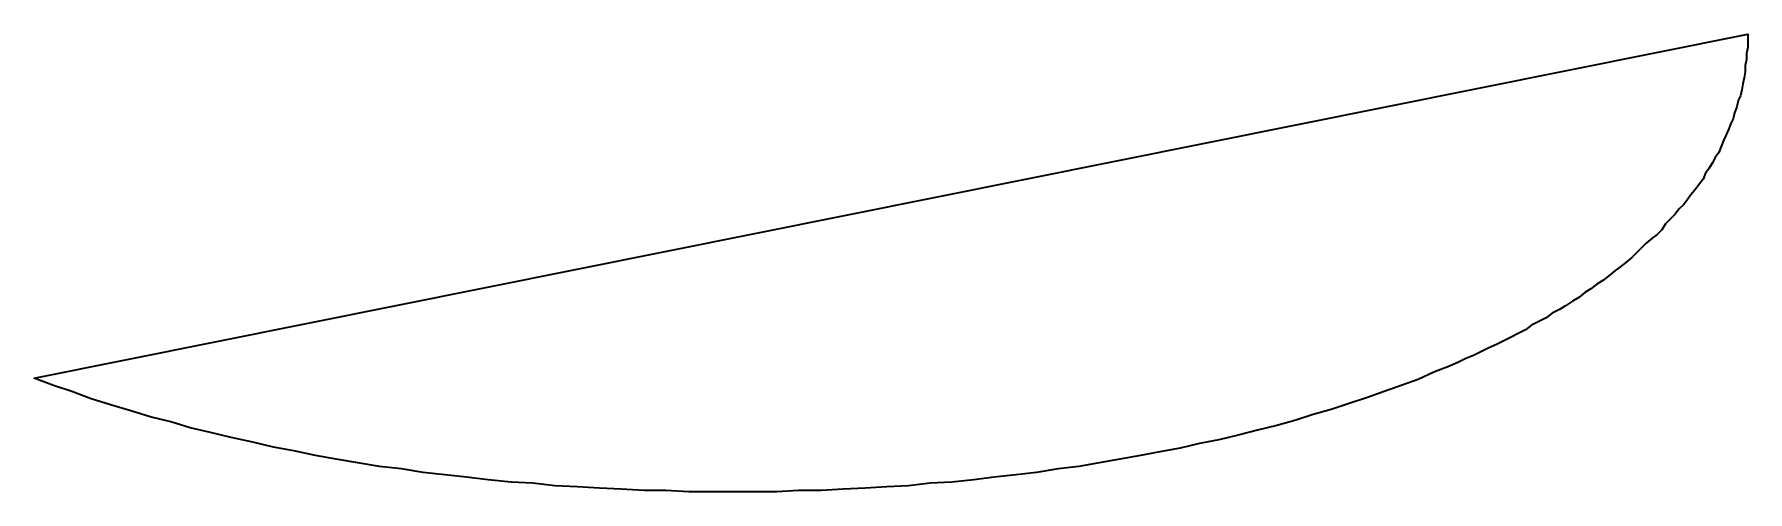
# Model space of a CAD drawing. Header units: centimetres. Extents: x -20 to 20, y -58 to 58.
# Drawn here: x -7.778 to -4.231, y 9.054 to 10.001 of the extents above; entities that cross this region are included whole.
import ezdxf

# ---------------------------------------------------------------- set-up
doc = ezdxf.new("R2010")
doc.units = ezdxf.units.CM
doc.header["$MEASUREMENT"] = 0
doc.layers.add('Layer 1', color=7, linetype='Continuous')

msp = doc.modelspace()

# ---------------------------------------------------------------- linework, layer by layer
at = {"layer": 'Layer 1', "color": 242, "lineweight": 35}
msp.add_open_spline([(-7.77833, 9.28878), (-7.77833, 9.28878), (-7.77833, 9.28878), (-7.77833, 9.28878), (-7.77833, 9.28878), (-7.77833, 9.28878), (-7.75834, 9.28127), (-7.75834, 9.28127), (-7.75834, 9.28127), (-7.75834, 9.28127), (-7.73833, 9.27377), (-7.73833, 9.27377), (-7.73833, 9.27377), (-7.73833, 9.27377), (-7.70083, 9.26127), (-7.70083, 9.26127), (-7.70083, 9.26127), (-7.70083, 9.26127), (-7.66083, 9.24627), (-7.66083, 9.24627), (-7.66083, 9.24627), (-7.66083, 9.24627), (-7.62082, 9.23377), (-7.62082, 9.23377), (-7.62082, 9.23377), (-7.62082, 9.23377), (-7.57833, 9.22127), (-7.57833, 9.22127), (-7.57833, 9.22127), (-7.57833, 9.22127), (-7.53834, 9.20877), (-7.53834, 9.20877), (-7.53834, 9.20877), (-7.53834, 9.20877), (-7.49582, 9.19876), (-7.49582, 9.19876), (-7.49582, 9.19876), (-7.49582, 9.19876), (-7.45584, 9.18626), (-7.45584, 9.18626), (-7.45584, 9.18626), (-7.45584, 9.18626), (-7.41332, 9.17626), (-7.41332, 9.17626), (-7.41332, 9.17626), (-7.41332, 9.17626), (-7.37084, 9.16628), (-7.37084, 9.16628), (-7.37084, 9.16628), (-7.37084, 9.16628), (-7.32583, 9.15628), (-7.32583, 9.15628), (-7.32583, 9.15628), (-7.32583, 9.15628), (-7.28333, 9.14628), (-7.28333, 9.14628), (-7.28333, 9.14628), (-7.28333, 9.14628), (-7.24083, 9.13878), (-7.24083, 9.13878), (-7.24083, 9.13878), (-7.24083, 9.13878), (-7.19584, 9.12878), (-7.19584, 9.12878), (-7.19584, 9.12878), (-7.19584, 9.12878), (-7.15333, 9.12127), (-7.15333, 9.12127), (-7.15333, 9.12127), (-7.15333, 9.12127), (-7.10834, 9.11377), (-7.10834, 9.11377), (-7.10834, 9.11377), (-7.10834, 9.11377), (-7.06334, 9.10627), (-7.06334, 9.10627), (-7.06334, 9.10627), (-7.06334, 9.10627), (-7.01833, 9.10127), (-7.01833, 9.10127), (-7.01833, 9.10127), (-7.01833, 9.10127), (-6.97334, 9.09377), (-6.97334, 9.09377), (-6.97334, 9.09377), (-6.97334, 9.09377), (-6.92833, 9.08877), (-6.92833, 9.08877), (-6.92833, 9.08877), (-6.92833, 9.08877), (-6.88334, 9.08377), (-6.88334, 9.08377), (-6.88334, 9.08377), (-6.88334, 9.08377), (-6.83832, 9.07877), (-6.83832, 9.07877), (-6.83832, 9.07877), (-6.83832, 9.07877), (-6.79084, 9.07377), (-6.79084, 9.07377), (-6.79084, 9.07377), (-6.79084, 9.07377), (-6.74584, 9.07127), (-6.74584, 9.07127), (-6.74584, 9.07127), (-6.74584, 9.07127), (-6.70083, 9.06627), (-6.70083, 9.06627), (-6.70083, 9.06627), (-6.70083, 9.06627), (-6.65333, 9.06377), (-6.65333, 9.06377), (-6.65333, 9.06377), (-6.65333, 9.06377), (-6.60832, 9.06127), (-6.60832, 9.06127), (-6.60832, 9.06127), (-6.60832, 9.06127), (-6.56333, 9.05877), (-6.56333, 9.05877), (-6.56333, 9.05877), (-6.56333, 9.05877), (-6.51582, 9.05627), (-6.51582, 9.05627), (-6.51582, 9.05627), (-6.51582, 9.05627), (-6.47083, 9.05627), (-6.47083, 9.05627), (-6.47083, 9.05627), (-6.47083, 9.05627), (-6.42334, 9.05377), (-6.42334, 9.05377), (-6.42334, 9.05377), (-6.42334, 9.05377), (-6.37833, 9.05377), (-6.37833, 9.05377), (-6.37833, 9.05377), (-6.37833, 9.05377), (-6.33334, 9.05377), (-6.33334, 9.05377), (-6.33334, 9.05377), (-6.33334, 9.05377), (-6.28582, 9.05377), (-6.28582, 9.05377), (-6.28582, 9.05377), (-6.28582, 9.05377), (-6.24083, 9.05377), (-6.24083, 9.05377), (-6.24083, 9.05377), (-6.24083, 9.05377), (-6.19582, 9.05627), (-6.19582, 9.05627), (-6.19582, 9.05627), (-6.19582, 9.05627), (-6.14832, 9.05627), (-6.14832, 9.05627), (-6.14832, 9.05627), (-6.14832, 9.05627), (-6.10333, 9.05877), (-6.10333, 9.05877), (-6.10333, 9.05877), (-6.10333, 9.05877), (-6.05832, 9.06127), (-6.05832, 9.06127), (-6.05832, 9.06127), (-6.05832, 9.06127), (-6.01333, 9.06377), (-6.01333, 9.06377), (-6.01333, 9.06377), (-6.01333, 9.06377), (-5.96832, 9.06627), (-5.96832, 9.06627), (-5.96832, 9.06627), (-5.96832, 9.06627), (-5.92333, 9.07127), (-5.92333, 9.07127), (-5.92333, 9.07127), (-5.92333, 9.07127), (-5.87832, 9.07377), (-5.87832, 9.07377), (-5.87832, 9.07377), (-5.87832, 9.07377), (-5.83333, 9.07877), (-5.83333, 9.07877), (-5.83333, 9.07877), (-5.83333, 9.07877), (-5.79083, 9.08377), (-5.79083, 9.08377), (-5.79083, 9.08377), (-5.79083, 9.08377), (-5.74582, 9.08877), (-5.74582, 9.08877), (-5.74582, 9.08877), (-5.74582, 9.08877), (-5.70334, 9.09377), (-5.70334, 9.09377), (-5.70334, 9.09377), (-5.70334, 9.09377), (-5.65832, 9.10127), (-5.65832, 9.10127), (-5.65832, 9.10127), (-5.65832, 9.10127), (-5.61583, 9.10627), (-5.61583, 9.10627), (-5.61583, 9.10627), (-5.61583, 9.10627), (-5.57332, 9.11377), (-5.57332, 9.11377), (-5.57332, 9.11377), (-5.57332, 9.11377), (-5.53084, 9.12127), (-5.53084, 9.12127), (-5.53084, 9.12127), (-5.53084, 9.12127), (-5.48832, 9.12878), (-5.48832, 9.12878), (-5.48832, 9.12878), (-5.48832, 9.12878), (-5.44833, 9.13628), (-5.44833, 9.13628), (-5.44833, 9.13628), (-5.44833, 9.13628), (-5.40583, 9.14378), (-5.40583, 9.14378), (-5.40583, 9.14378), (-5.40583, 9.14378), (-5.36584, 9.15378), (-5.36584, 9.15378), (-5.36584, 9.15378), (-5.36584, 9.15378), (-5.32582, 9.16128), (-5.32582, 9.16128), (-5.32582, 9.16128), (-5.32582, 9.16128), (-5.28583, 9.17128), (-5.28583, 9.17128), (-5.28583, 9.17128), (-5.28583, 9.17128), (-5.24582, 9.18126), (-5.24582, 9.18126), (-5.24582, 9.18126), (-5.24582, 9.18126), (-5.20583, 9.19126), (-5.20583, 9.19126), (-5.20583, 9.19126), (-5.20583, 9.19126), (-5.16833, 9.20126), (-5.16833, 9.20126), (-5.16833, 9.20126), (-5.16833, 9.20126), (-5.13083, 9.21377), (-5.13083, 9.21377), (-5.13083, 9.21377), (-5.13083, 9.21377), (-5.09333, 9.22377), (-5.09333, 9.22377), (-5.09333, 9.22377), (-5.09333, 9.22377), (-5.05583, 9.23627), (-5.05583, 9.23627), (-5.05583, 9.23627), (-5.05583, 9.23627), (-5.01832, 9.24877), (-5.01832, 9.24877), (-5.01832, 9.24877), (-5.01832, 9.24877), (-4.98333, 9.26127), (-4.98333, 9.26127), (-4.98333, 9.26127), (-4.98333, 9.26127), (-4.94832, 9.27377), (-4.94832, 9.27377), (-4.94832, 9.27377), (-4.94832, 9.27377), (-4.91333, 9.28628), (-4.91333, 9.28628), (-4.91333, 9.28628), (-4.91333, 9.28628), (-4.88083, 9.30128), (-4.88083, 9.30128), (-4.88083, 9.30128), (-4.88083, 9.30128), (-4.84832, 9.31378), (-4.84832, 9.31378), (-4.84832, 9.31378), (-4.84832, 9.31378), (-4.83084, 9.32128), (-4.83084, 9.32128), (-4.83084, 9.32128), (-4.83084, 9.32128), (-4.81584, 9.32878), (-4.81584, 9.32878), (-4.81584, 9.32878), (-4.81584, 9.32878), (-4.79832, 9.33626), (-4.79832, 9.33626), (-4.79832, 9.33626), (-4.79832, 9.33626), (-4.78332, 9.34376), (-4.78332, 9.34376), (-4.78332, 9.34376), (-4.78332, 9.34376), (-4.76832, 9.35126), (-4.76832, 9.35126), (-4.76832, 9.35126), (-4.76832, 9.35126), (-4.75084, 9.35876), (-4.75084, 9.35876), (-4.75084, 9.35876), (-4.75084, 9.35876), (-4.73584, 9.36627), (-4.73584, 9.36627), (-4.73584, 9.36627), (-4.73584, 9.36627), (-4.72083, 9.37377), (-4.72083, 9.37377), (-4.72083, 9.37377), (-4.72083, 9.37377), (-4.70582, 9.38127), (-4.70582, 9.38127), (-4.70582, 9.38127), (-4.70582, 9.38127), (-4.69082, 9.38877), (-4.69082, 9.38877), (-4.69082, 9.38877), (-4.69082, 9.38877), (-4.67833, 9.39877), (-4.67833, 9.39877), (-4.67833, 9.39877), (-4.67833, 9.39877), (-4.66333, 9.40627), (-4.66333, 9.40627), (-4.66333, 9.40627), (-4.66333, 9.40627), (-4.64833, 9.41377), (-4.64833, 9.41377), (-4.64833, 9.41377), (-4.64833, 9.41377), (-4.63582, 9.42377), (-4.63582, 9.42377), (-4.63582, 9.42377), (-4.63582, 9.42377), (-4.62082, 9.43127), (-4.62082, 9.43127), (-4.62082, 9.43127), (-4.62082, 9.43127), (-4.60832, 9.43877), (-4.60832, 9.43877), (-4.60832, 9.43877), (-4.60832, 9.43877), (-4.59334, 9.44878), (-4.59334, 9.44878), (-4.59334, 9.44878), (-4.59334, 9.44878), (-4.58083, 9.45628), (-4.58083, 9.45628), (-4.58083, 9.45628), (-4.58083, 9.45628), (-4.56834, 9.46628), (-4.56834, 9.46628), (-4.56834, 9.46628), (-4.56834, 9.46628), (-4.55582, 9.47378), (-4.55582, 9.47378), (-4.55582, 9.47378), (-4.55582, 9.47378), (-4.54333, 9.48378), (-4.54333, 9.48378), (-4.54333, 9.48378), (-4.54333, 9.48378), (-4.53082, 9.49126), (-4.53082, 9.49126), (-4.53082, 9.49126), (-4.53082, 9.49126), (-4.51834, 9.50126), (-4.51834, 9.50126), (-4.51834, 9.50126), (-4.51834, 9.50126), (-4.50583, 9.51126), (-4.50583, 9.51126), (-4.50583, 9.51126), (-4.50583, 9.51126), (-4.49583, 9.51876), (-4.49583, 9.51876), (-4.49583, 9.51876), (-4.49583, 9.51876), (-4.48333, 9.52877), (-4.48333, 9.52877), (-4.48333, 9.52877), (-4.48333, 9.52877), (-4.47082, 9.53877), (-4.47082, 9.53877), (-4.47082, 9.53877), (-4.47082, 9.53877), (-4.46082, 9.54877), (-4.46082, 9.54877), (-4.46082, 9.54877), (-4.46082, 9.54877), (-4.45082, 9.55877), (-4.45082, 9.55877), (-4.45082, 9.55877), (-4.45082, 9.55877), (-4.44083, 9.56877), (-4.44083, 9.56877), (-4.44083, 9.56877), (-4.44083, 9.56877), (-4.42834, 9.57877), (-4.42834, 9.57877), (-4.42834, 9.57877), (-4.42834, 9.57877), (-4.41834, 9.58627), (-4.41834, 9.58627), (-4.41834, 9.58627), (-4.41834, 9.58627), (-4.40834, 9.59627), (-4.40834, 9.59627), (-4.40834, 9.59627), (-4.40834, 9.59627), (-4.40082, 9.60878), (-4.40082, 9.60878), (-4.40082, 9.60878), (-4.40082, 9.60878), (-4.39082, 9.61878), (-4.39082, 9.61878), (-4.39082, 9.61878), (-4.39082, 9.61878), (-4.38082, 9.62878), (-4.38082, 9.62878), (-4.38082, 9.62878), (-4.38082, 9.62878), (-4.37333, 9.63878), (-4.37333, 9.63878), (-4.37333, 9.63878), (-4.37333, 9.63878), (-4.36332, 9.64876), (-4.36332, 9.64876), (-4.36332, 9.64876), (-4.36332, 9.64876), (-4.35583, 9.65876), (-4.35583, 9.65876), (-4.35583, 9.65876), (-4.35583, 9.65876), (-4.34833, 9.66876), (-4.34833, 9.66876), (-4.34833, 9.66876), (-4.34833, 9.66876), (-4.33833, 9.68126), (-4.33833, 9.68126), (-4.33833, 9.68126), (-4.33833, 9.68126), (-4.33083, 9.69127), (-4.33083, 9.69127), (-4.33083, 9.69127), (-4.33083, 9.69127), (-4.32332, 9.70127), (-4.32332, 9.70127), (-4.32332, 9.70127), (-4.32332, 9.70127), (-4.31832, 9.71377), (-4.31832, 9.71377), (-4.31832, 9.71377), (-4.31832, 9.71377), (-4.31082, 9.72377), (-4.31082, 9.72377), (-4.31082, 9.72377), (-4.31082, 9.72377), (-4.30332, 9.73627), (-4.30332, 9.73627), (-4.30332, 9.73627), (-4.30332, 9.73627), (-4.29832, 9.74627), (-4.29832, 9.74627), (-4.29832, 9.74627), (-4.29832, 9.74627), (-4.29082, 9.75627), (-4.29082, 9.75627), (-4.29082, 9.75627), (-4.29082, 9.75627), (-4.28583, 9.76878), (-4.28583, 9.76878), (-4.28583, 9.76878), (-4.28583, 9.76878), (-4.28083, 9.78128), (-4.28083, 9.78128), (-4.28083, 9.78128), (-4.28083, 9.78128), (-4.27584, 9.79128), (-4.27584, 9.79128), (-4.27584, 9.79128), (-4.27584, 9.79128), (-4.27084, 9.80376), (-4.27084, 9.80376), (-4.27084, 9.80376), (-4.27084, 9.80376), (-4.26584, 9.81626), (-4.26584, 9.81626), (-4.26584, 9.81626), (-4.26584, 9.81626), (-4.26084, 9.82626), (-4.26084, 9.82626), (-4.26084, 9.82626), (-4.26084, 9.82626), (-4.25833, 9.83876), (-4.25833, 9.83876), (-4.25833, 9.83876), (-4.25833, 9.83876), (-4.25333, 9.85127), (-4.25333, 9.85127), (-4.25333, 9.85127), (-4.25333, 9.85127), (-4.25084, 9.86377), (-4.25084, 9.86377), (-4.25084, 9.86377), (-4.25084, 9.86377), (-4.24583, 9.87377), (-4.24583, 9.87377), (-4.24583, 9.87377), (-4.24583, 9.87377), (-4.24332, 9.88627), (-4.24332, 9.88627), (-4.24332, 9.88627), (-4.24332, 9.88627), (-4.24083, 9.89877), (-4.24083, 9.89877), (-4.24083, 9.89877), (-4.24083, 9.89877), (-4.23832, 9.91127), (-4.23832, 9.91127), (-4.23832, 9.91127), (-4.23832, 9.91127), (-4.23583, 9.92378), (-4.23583, 9.92378), (-4.23583, 9.92378), (-4.23583, 9.92378), (-4.23583, 9.93628), (-4.23583, 9.93628), (-4.23583, 9.93628), (-4.23583, 9.93628), (-4.23332, 9.94878), (-4.23332, 9.94878), (-4.23332, 9.94878), (-4.23332, 9.94878), (-4.23332, 9.96126), (-4.23332, 9.96126), (-4.23332, 9.96126), (-4.23332, 9.96126), (-4.23083, 9.97376), (-4.23083, 9.97376), (-4.23083, 9.97376), (-4.23083, 9.97376), (-4.23083, 9.98626), (-4.23083, 9.98626), (-4.23083, 9.98626), (-4.23083, 9.98626), (-4.23083, 10.00127), (-4.23083, 10.00127), (-4.23083, 10.00127), (-4.23083, 10.00127), (-7.77833, 9.28878), (-7.77833, 9.28878)], degree=3, knots=[0, 0, 0, 0, 0.0070922, 0.0070922, 0.0070922, 0.0070922, 0.0141844, 0.0141844, 0.0141844, 0.0141844, 0.0212766, 0.0212766, 0.0212766, 0.0212766, 0.0283688, 0.0283688, 0.0283688, 0.0283688, 0.035461, 0.035461, 0.035461, 0.035461, 0.0425532, 0.0425532, 0.0425532, 0.0425532, 0.0496454, 0.0496454, 0.0496454, 0.0496454, 0.0567376, 0.0567376, 0.0567376, 0.0567376, 0.0638298, 0.0638298, 0.0638298, 0.0638298, 0.070922, 0.070922, 0.070922, 0.070922, 0.0780142, 0.0780142, 0.0780142, 0.0780142, 0.0851064, 0.0851064, 0.0851064, 0.0851064, 0.0921986, 0.0921986, 0.0921986, 0.0921986, 0.0992908, 0.0992908, 0.0992908, 0.0992908, 0.106383, 0.106383, 0.106383, 0.106383, 0.1134752, 0.1134752, 0.1134752, 0.1134752, 0.1205674, 0.1205674, 0.1205674, 0.1205674, 0.1276596, 0.1276596, 0.1276596, 0.1276596, 0.1347518, 0.1347518, 0.1347518, 0.1347518, 0.141844, 0.141844, 0.141844, 0.141844, 0.1489362, 0.1489362, 0.1489362, 0.1489362, 0.1560284, 0.1560284, 0.1560284, 0.1560284, 0.1631206, 0.1631206, 0.1631206, 0.1631206, 0.1702128, 0.1702128, 0.1702128, 0.1702128, 0.177305, 0.177305, 0.177305, 0.177305, 0.1843972, 0.1843972, 0.1843972, 0.1843972, 0.1914894, 0.1914894, 0.1914894, 0.1914894, 0.1985816, 0.1985816, 0.1985816, 0.1985816, 0.2056738, 0.2056738, 0.2056738, 0.2056738, 0.212766, 0.212766, 0.212766, 0.212766, 0.2198582, 0.2198582, 0.2198582, 0.2198582, 0.2269504, 0.2269504, 0.2269504, 0.2269504, 0.2340426, 0.2340426, 0.2340426, 0.2340426, 0.2411348, 0.2411348, 0.2411348, 0.2411348, 0.248227, 0.248227, 0.248227, 0.248227, 0.2553191, 0.2553191, 0.2553191, 0.2553191, 0.2624113, 0.2624113, 0.2624113, 0.2624113, 0.2695035, 0.2695035, 0.2695035, 0.2695035, 0.2765957, 0.2765957, 0.2765957, 0.2765957, 0.2836879, 0.2836879, 0.2836879, 0.2836879, 0.2907801, 0.2907801, 0.2907801, 0.2907801, 0.2978723, 0.2978723, 0.2978723, 0.2978723, 0.3049645, 0.3049645, 0.3049645, 0.3049645, 0.3120567, 0.3120567, 0.3120567, 0.3120567, 0.3191489, 0.3191489, 0.3191489, 0.3191489, 0.3262411, 0.3262411, 0.3262411, 0.3262411, 0.3333333, 0.3333333, 0.3333333, 0.3333333, 0.3404255, 0.3404255, 0.3404255, 0.3404255, 0.3475177, 0.3475177, 0.3475177, 0.3475177, 0.3546099, 0.3546099, 0.3546099, 0.3546099, 0.3617021, 0.3617021, 0.3617021, 0.3617021, 0.3687943, 0.3687943, 0.3687943, 0.3687943, 0.3758865, 0.3758865, 0.3758865, 0.3758865, 0.3829787, 0.3829787, 0.3829787, 0.3829787, 0.3900709, 0.3900709, 0.3900709, 0.3900709, 0.3971631, 0.3971631, 0.3971631, 0.3971631, 0.4042553, 0.4042553, 0.4042553, 0.4042553, 0.4113475, 0.4113475, 0.4113475, 0.4113475, 0.4184397, 0.4184397, 0.4184397, 0.4184397, 0.4255319, 0.4255319, 0.4255319, 0.4255319, 0.4326241, 0.4326241, 0.4326241, 0.4326241, 0.4397163, 0.4397163, 0.4397163, 0.4397163, 0.4468085, 0.4468085, 0.4468085, 0.4468085, 0.4539007, 0.4539007, 0.4539007, 0.4539007, 0.4609929, 0.4609929, 0.4609929, 0.4609929, 0.4680851, 0.4680851, 0.4680851, 0.4680851, 0.4751773, 0.4751773, 0.4751773, 0.4751773, 0.4822695, 0.4822695, 0.4822695, 0.4822695, 0.4893617, 0.4893617, 0.4893617, 0.4893617, 0.4964539, 0.4964539, 0.4964539, 0.4964539, 0.5035461, 0.5035461, 0.5035461, 0.5035461, 0.5106383, 0.5106383, 0.5106383, 0.5106383, 0.5177305, 0.5177305, 0.5177305, 0.5177305, 0.5248227, 0.5248227, 0.5248227, 0.5248227, 0.5319149, 0.5319149, 0.5319149, 0.5319149, 0.5390071, 0.5390071, 0.5390071, 0.5390071, 0.5460993, 0.5460993, 0.5460993, 0.5460993, 0.5531915, 0.5531915, 0.5531915, 0.5531915, 0.5602837, 0.5602837, 0.5602837, 0.5602837, 0.5673759, 0.5673759, 0.5673759, 0.5673759, 0.5744681, 0.5744681, 0.5744681, 0.5744681, 0.5815603, 0.5815603, 0.5815603, 0.5815603, 0.5886525, 0.5886525, 0.5886525, 0.5886525, 0.5957447, 0.5957447, 0.5957447, 0.5957447, 0.6028369, 0.6028369, 0.6028369, 0.6028369, 0.6099291, 0.6099291, 0.6099291, 0.6099291, 0.6170213, 0.6170213, 0.6170213, 0.6170213, 0.6241135, 0.6241135, 0.6241135, 0.6241135, 0.6312057, 0.6312057, 0.6312057, 0.6312057, 0.6382979, 0.6382979, 0.6382979, 0.6382979, 0.6453901, 0.6453901, 0.6453901, 0.6453901, 0.6524823, 0.6524823, 0.6524823, 0.6524823, 0.6595745, 0.6595745, 0.6595745, 0.6595745, 0.6666667, 0.6666667, 0.6666667, 0.6666667, 0.6737589, 0.6737589, 0.6737589, 0.6737589, 0.6808511, 0.6808511, 0.6808511, 0.6808511, 0.6879433, 0.6879433, 0.6879433, 0.6879433, 0.6950355, 0.6950355, 0.6950355, 0.6950355, 0.7021277, 0.7021277, 0.7021277, 0.7021277, 0.7092199, 0.7092199, 0.7092199, 0.7092199, 0.7163121, 0.7163121, 0.7163121, 0.7163121, 0.7234043, 0.7234043, 0.7234043, 0.7234043, 0.7304965, 0.7304965, 0.7304965, 0.7304965, 0.7375887, 0.7375887, 0.7375887, 0.7375887, 0.7446809, 0.7446809, 0.7446809, 0.7446809, 0.751773, 0.751773, 0.751773, 0.751773, 0.7588652, 0.7588652, 0.7588652, 0.7588652, 0.7659574, 0.7659574, 0.7659574, 0.7659574, 0.7730496, 0.7730496, 0.7730496, 0.7730496, 0.7801418, 0.7801418, 0.7801418, 0.7801418, 0.787234, 0.787234, 0.787234, 0.787234, 0.7943262, 0.7943262, 0.7943262, 0.7943262, 0.8014184, 0.8014184, 0.8014184, 0.8014184, 0.8085106, 0.8085106, 0.8085106, 0.8085106, 0.8156028, 0.8156028, 0.8156028, 0.8156028, 0.822695, 0.822695, 0.822695, 0.822695, 0.8297872, 0.8297872, 0.8297872, 0.8297872, 0.8368794, 0.8368794, 0.8368794, 0.8368794, 0.8439716, 0.8439716, 0.8439716, 0.8439716, 0.8510638, 0.8510638, 0.8510638, 0.8510638, 0.858156, 0.858156, 0.858156, 0.858156, 0.8652482, 0.8652482, 0.8652482, 0.8652482, 0.8723404, 0.8723404, 0.8723404, 0.8723404, 0.8794326, 0.8794326, 0.8794326, 0.8794326, 0.8865248, 0.8865248, 0.8865248, 0.8865248, 0.893617, 0.893617, 0.893617, 0.893617, 0.9007092, 0.9007092, 0.9007092, 0.9007092, 0.9078014, 0.9078014, 0.9078014, 0.9078014, 0.9148936, 0.9148936, 0.9148936, 0.9148936, 0.9219858, 0.9219858, 0.9219858, 0.9219858, 0.929078, 0.929078, 0.929078, 0.929078, 0.9361702, 0.9361702, 0.9361702, 0.9361702, 0.9432624, 0.9432624, 0.9432624, 0.9432624, 0.9503546, 0.9503546, 0.9503546, 0.9503546, 0.9574468, 0.9574468, 0.9574468, 0.9574468, 0.964539, 0.964539, 0.964539, 0.964539, 0.9716312, 0.9716312, 0.9716312, 0.9716312, 0.9787234, 0.9787234, 0.9787234, 0.9787234, 0.9858156, 0.9858156, 0.9858156, 0.9858156, 1, 1, 1, 1], dxfattribs=at)

doc.saveas('drawing.dxf')
